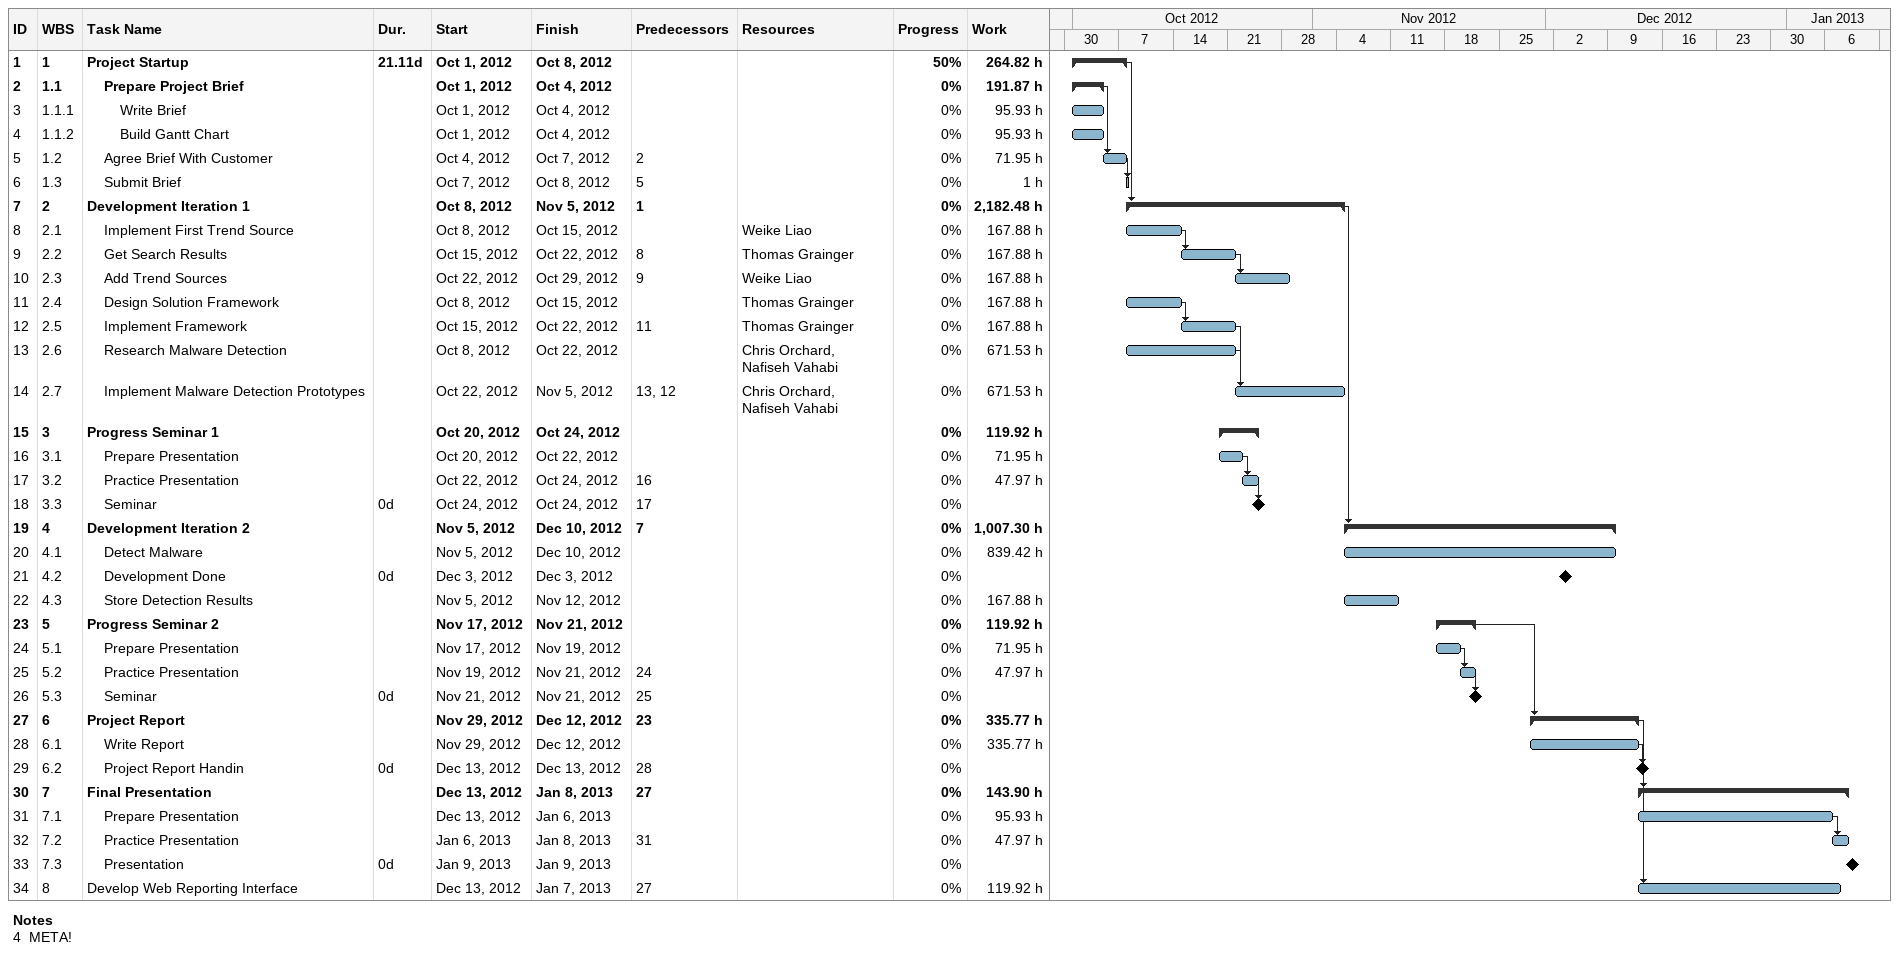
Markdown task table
| ID | WBS | Task | Duration | Start | Finish | Predecessors | Resources | % complete | Work (h) |
|---|---|---|---|---|---|---|---|---|---|
| 1 | 1 | **Project Startup** | 21.11d | 2012-10-01 | 2012-10-08 |  |  | 50 | 264.82 |
| 2 | 1.1 | **Prepare Project Brief** |  | 2012-10-01 | 2012-10-04 |  |  | 0 | 191.87 |
| 3 | 1.1.1 | Write Brief |  | 2012-10-01 | 2012-10-04 |  |  | 0 | 95.93 |
| 4 | 1.1.2 | Build Gantt Chart |  | 2012-10-01 | 2012-10-04 |  |  | 0 | 95.93 |
| 5 | 1.2 | Agree Brief With Customer |  | 2012-10-04 | 2012-10-07 | 2 |  | 0 | 71.95 |
| 6 | 1.3 | Submit Brief |  | 2012-10-07 | 2012-10-08 | 5 |  | 0 | 1 |
| 7 | 2 | **Development Iteration 1** |  | 2012-10-08 | 2012-11-05 | 1 |  | 0 | 2182.48 |
| 8 | 2.1 | Implement First Trend Source |  | 2012-10-08 | 2012-10-15 |  | Weike Liao | 0 | 167.88 |
| 9 | 2.2 | Get Search Results |  | 2012-10-15 | 2012-10-22 | 8 | Thomas Grainger | 0 | 167.88 |
| 10 | 2.3 | Add Trend Sources |  | 2012-10-22 | 2012-10-29 | 9 | Weike Liao | 0 | 167.88 |
| 11 | 2.4 | Design Solution Framework |  | 2012-10-08 | 2012-10-15 |  | Thomas Grainger | 0 | 167.88 |
| 12 | 2.5 | Implement Framework |  | 2012-10-15 | 2012-10-22 | 11 | Thomas Grainger | 0 | 167.88 |
| 13 | 2.6 | Research Malware Detection |  | 2012-10-08 | 2012-10-22 |  | Chris Orchard, Nafiseh Vahabi | 0 | 671.53 |
| 14 | 2.7 | Implement Malware Detection Prototypes |  | 2012-10-22 | 2012-11-05 | 13, 12 | Chris Orchard, Nafiseh Vahabi | 0 | 671.53 |
| 15 | 3 | **Progress Seminar 1** |  | 2012-10-20 | 2012-10-24 |  |  | 0 | 119.92 |
| 16 | 3.1 | Prepare Presentation |  | 2012-10-20 | 2012-10-22 |  |  | 0 | 71.95 |
| 17 | 3.2 | Practice Presentation |  | 2012-10-22 | 2012-10-24 | 16 |  | 0 | 47.97 |
| 18 | 3.3 | Seminar | 0d | 2012-10-24 | 2012-10-24 | 17 |  | 0 |  |
| 19 | 4 | **Development Iteration 2** |  | 2012-11-05 | 2012-12-10 | 7 |  | 0 | 1007.30 |
| 20 | 4.1 | Detect Malware |  | 2012-11-05 | 2012-12-10 |  |  | 0 | 839.42 |
| 21 | 4.2 | Development Done | 0d | 2012-12-03 | 2012-12-03 |  |  | 0 |  |
| 22 | 4.3 | Store Detection Results |  | 2012-11-05 | 2012-11-12 |  |  | 0 | 167.88 |
| 23 | 5 | **Progress Seminar 2** |  | 2012-11-17 | 2012-11-21 |  |  | 0 | 119.92 |
| 24 | 5.1 | Prepare Presentation |  | 2012-11-17 | 2012-11-19 |  |  | 0 | 71.95 |
| 25 | 5.2 | Practice Presentation |  | 2012-11-19 | 2012-11-21 | 24 |  | 0 | 47.97 |
| 26 | 5.3 | Seminar | 0d | 2012-11-21 | 2012-11-21 | 25 |  | 0 |  |
| 27 | 6 | **Project Report** |  | 2012-11-29 | 2012-12-12 | 23 |  | 0 | 335.77 |
| 28 | 6.1 | Write Report |  | 2012-11-29 | 2012-12-12 |  |  | 0 | 335.77 |
| 29 | 6.2 | Project Report Handin | 0d | 2012-12-13 | 2012-12-13 | 28 |  | 0 |  |
| 30 | 7 | **Final Presentation** |  | 2012-12-13 | 2013-01-08 | 27 |  | 0 | 143.90 |
| 31 | 7.1 | Prepare Presentation |  | 2012-12-13 | 2013-01-06 |  |  | 0 | 95.93 |
| 32 | 7.2 | Practice Presentation |  | 2013-01-06 | 2013-01-08 | 31 |  | 0 | 47.97 |
| 33 | 7.3 | Presentation | 0d | 2013-01-09 | 2013-01-09 |  |  | 0 |  |
| 34 | 8 | Develop Web Reporting Interface |  | 2012-12-13 | 2013-01-07 | 27 |  | 0 | 119.92 |

Notes
- 4: META!
